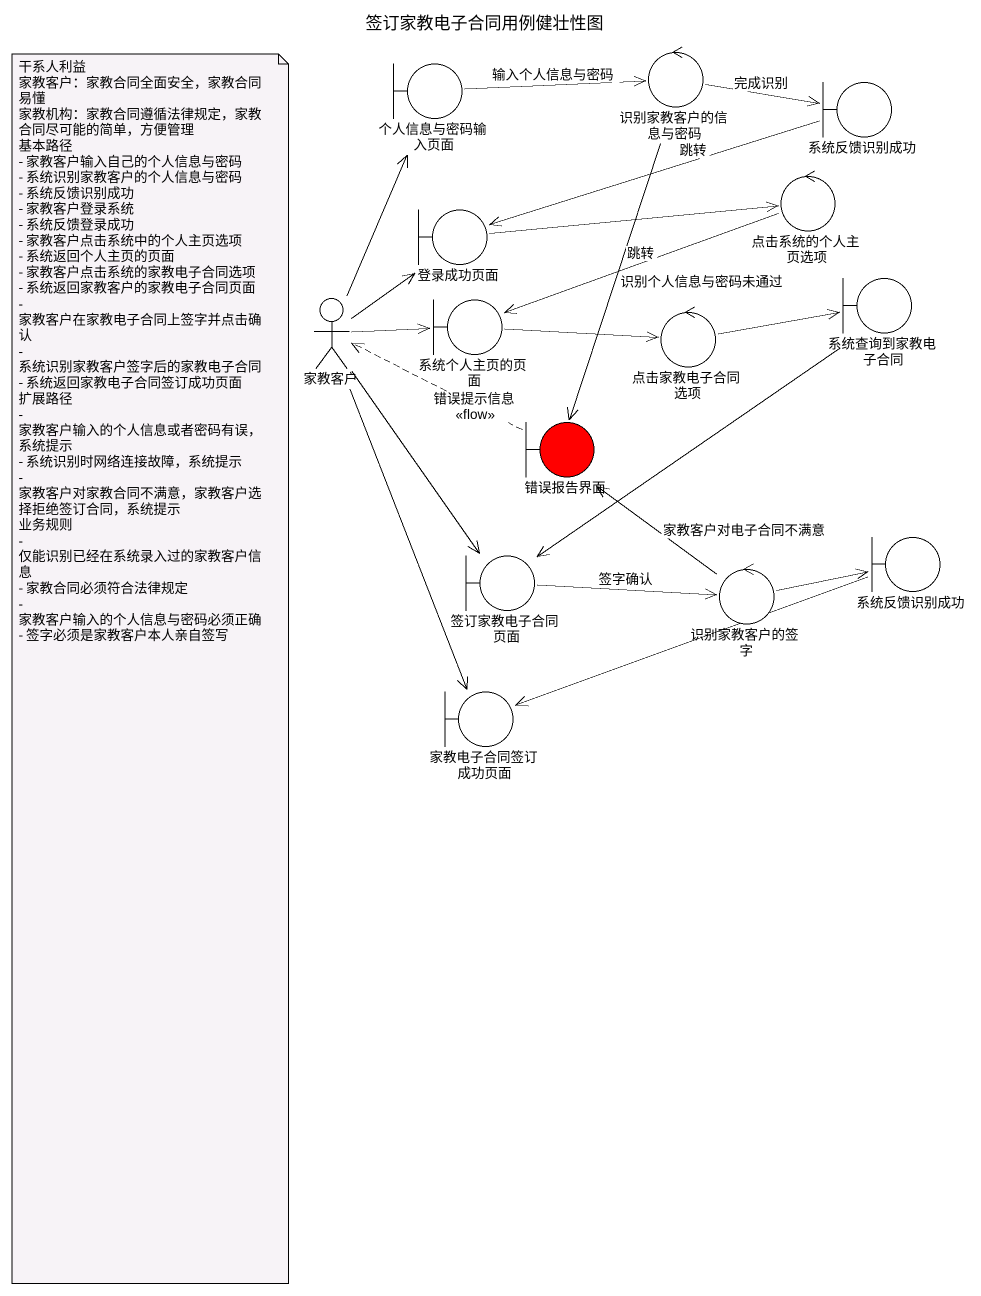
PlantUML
@startuml
title 签订家教电子合同用例健壮性图
control 识别家教客户的信息与密码
boundary 个人信息与密码输入页面
boundary 系统反馈识别成功
boundary 登录成功页面
control 点击系统的个人主页选项
boundary 系统查询到家教电子合同
actor 家教客户
boundary 系统个人主页的页面
control 点击家教电子合同选项
boundary 错误报告界面 #FF0000
boundary 签订家教电子合同页面
boundary "系统反馈识别成功" as 系统反馈识别成功_2
control 识别家教客户的签字
boundary 家教电子合同签订成功页面
识别家教客户的信息与密码 -right-> 系统反馈识别成功 : 完成识别
识别家教客户的信息与密码 --> 错误报告界面 : 识别个人信息与密码未通过
个人信息与密码输入页面 -right-> 识别家教客户的信息与密码 : 输入个人信息与密码
系统反馈识别成功 -left-> 登录成功页面 : 跳转
登录成功页面 -right-> 点击系统的个人主页选项
点击系统的个人主页选项 -left-> 系统个人主页的页面 : 跳转
系统查询到家教电子合同 --> 签订家教电子合同页面
家教客户 -up-> 个人信息与密码输入页面
家教客户 -up-> 登录成功页面
家教客户 -right-> 系统个人主页的页面
家教客户 --> 签订家教电子合同页面
家教客户 --> 家教电子合同签订成功页面
系统个人主页的页面 -right-> 点击家教电子合同选项
点击家教电子合同选项 -right-> 系统查询到家教电子合同
错误报告界面 .left.> 家教客户 : 错误提示信息\n<<flow>>
签订家教电子合同页面 -right-> 识别家教客户的签字 : 签字确认
系统反馈识别成功_2 -left-> 家教电子合同签订成功页面
识别家教客户的签字 -up-> 错误报告界面 : 家教客户对电子合同不满意
识别家教客户的签字 -right-> 系统反馈识别成功_2
note as N1
  干系人利益
  家教客户：家教合同全面安全，家教合同易懂
  家教机构：家教合同遵循法律规定，家教合同尽可能的简单，方便管理
  基本路径
  - 家教客户输入自己的个人信息与密码
  - 系统识别家教客户的个人信息与密码
  - 系统反馈识别成功
  - 家教客户登录系统
  - 系统反馈登录成功
  - 家教客户点击系统中的个人主页选项
  - 系统返回个人主页的页面
  - 家教客户点击系统的家教电子合同选项
  - 系统返回家教客户的家教电子合同页面
  - 家教客户在家教电子合同上签字并点击确认
  - 系统识别家教客户签字后的家教电子合同
  - 系统返回家教电子合同签订成功页面
  扩展路径
  - 家教客户输入的个人信息或者密码有误，系统提示
  - 系统识别时网络连接故障，系统提示
  - 家教客户对家教合同不满意，家教客户选择拒绝签订合同，系统提示
  业务规则
  - 仅能识别已经在系统录入过的家教客户信息
  - 家教合同必须符合法律规定
  - 家教客户输入的个人信息与密码必须正确
  - 签字必须是家教客户本人亲自签写
end note
@enduml
